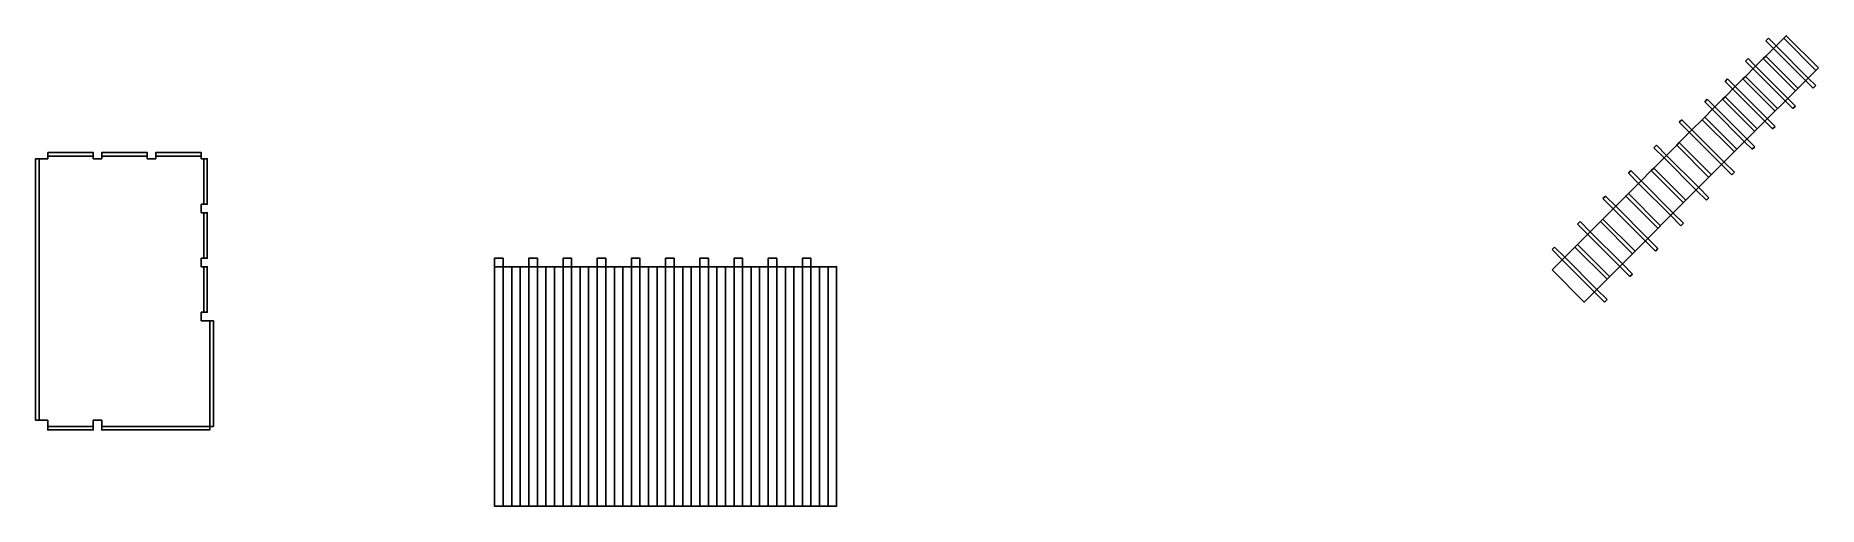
# Model space of a CAD drawing. Header units: millimetres. Extents: x -5891 to -2920, y 16 to 801.
import ezdxf

# ---------------------------------------------------------------- set-up
doc = ezdxf.new("R2010")
doc.units = ezdxf.units.MM
doc.header["$MEASUREMENT"] = 0
doc.layers.add('CORTE', color=1, linetype='Continuous')

msp = doc.modelspace()

# ---------------------------------------------------------------- linework, layer by layer
at = {"layer": 'CORTE'}
for p, q in [((-2994.5, 779.3), (-3007.2, 792)), ((-2990.3, 783.6), (-3007.2, 766.6)), ((-2990.3, 783.6), (-3003, 796.3)), ((-3028.4, 745.4), (-3041.2, 758.1)), ((-3024.2, 749.6), (-3041.2, 732.6)), ((-3024.2, 749.6), (-3036.9, 762.3)), ((-3062.4, 711.4), (-3075.1, 724.2)), ((-3058.1, 715.7), (-3075.1, 698.7)), ((-3058.1, 715.7), (-3070.9, 728.4)), ((-2928.2, 713), (-2940.9, 725.8)), ((-2924, 717.3), (-2936.7, 730)), ((-3096.3, 677.5), (-3109.1, 690.2)), ((-3092.1, 681.7), (-3104.8, 694.5)), ((-2962.2, 679.1), (-2974.9, 691.8)), ((-2957.9, 683.3), (-2970.6, 696.1)), ((-3134.5, 639.3), (-3151.5, 656.3)), ((-3130.3, 643.6), (-3147.2, 660.5)), ((-2996.1, 645.1), (-3008.8, 657.9)), ((-2991.9, 649.4), (-3004.6, 662.1)), ((-3130.3, 643.6), (-3151.5, 622.3)), ((-3030, 611.2), (-3042.8, 623.9)), ((-3025.8, 615.4), (-3038.5, 628.2)), ((-5870.5, 605.7), (-5870.5, 599.7)), ((-3176.9, 596.9), (-3193.9, 613.9)), ((-3172.7, 601.1), (-3193.9, 579.9)), ((-3172.7, 601.1), (-3189.7, 618.1)), ((-3219.4, 554.5), (-3236.3, 571.4)), ((-3215.1, 558.7), (-3232.1, 575.7)), ((-3064, 568.8), (-3081, 585.7)), ((-3059.7, 573), (-3076.7, 590)), ((-3215.1, 558.7), (-3236.3, 537.5)), ((-3106.4, 526.4), (-3123.4, 543.3)), ((-3102.2, 530.6), (-3119.1, 547.6)), ((-3261.8, 512), (-3278.8, 529)), ((-3257.5, 516.3), (-3278.8, 495.1)), ((-3257.5, 516.3), (-3274.5, 533.2)), ((-3144.6, 488.2), (-3161.6, 505.1)), ((-3304.2, 469.6), (-3321.2, 486.6)), ((-3300, 473.9), (-3316.9, 490.8)), ((-3148.8, 483.9), (-3165.8, 500.9)), ((-3342.4, 431.4), (-3359.4, 448.4)), ((-3300, 473.9), (-3321.2, 452.6)), ((-3191.3, 441.5), (-3208.2, 458.5)), ((-3187, 445.7), (-3204, 462.7)), ((-3346.6, 427.2), (-3363.6, 444.2)), ((-3342.4, 431.4), (-3363.6, 410.2)), ((-3233.7, 399.1), (-3250.7, 416)), ((-3229.4, 403.3), (-3246.4, 420.3)), ((-5097.3, 16.5), (-5097.3, 415.5)), ((-5083.1, 16.5), (-5083.1, 415.5)), ((-5040.3, 16.5), (-5040.3, 415.5)), ((-5026.1, 16.5), (-5026.1, 415.5)), ((-4983.3, 16.5), (-4983.3, 415.5)), ((-4969.1, 16.5), (-4969.1, 415.5)), ((-4926.3, 16.5), (-4926.3, 415.5)), ((-4912.1, 16.5), (-4912.1, 415.5)), ((-4869.3, 16.5), (-4869.3, 415.5)), ((-4855.1, 16.5), (-4855.1, 415.5)), ((-4812.3, 16.5), (-4812.3, 415.5)), ((-4798.1, 16.5), (-4798.1, 415.5)), ((-4755.3, 16.5), (-4755.3, 415.5)), ((-4741.1, 16.5), (-4741.1, 415.5)), ((-4698.3, 16.5), (-4698.3, 415.5)), ((-4684.1, 16.5), (-4684.1, 415.5)), ((-4641.3, 16.5), (-4641.3, 415.5)), ((-4627.1, 16.5), (-4627.1, 415.5)), ((-4584.3, 16.5), (-4584.3, 415.5)), ((-4570.1, 16.5), (-4570.1, 415.5)), ((-3276.1, 356.6), (-3293.1, 373.6)), ((-3271.9, 360.9), (-3288.8, 377.9))]:
    msp.add_line(p, q, dxfattribs=at)
for points in [[(-3003, 796.3), (-3007.2, 792)], [(-2994.5, 779.3), (-2940.9, 725.8)], [(-2977.5, 796.3), (-2990.3, 783.6)], [(-2936.7, 730), (-2990.3, 783.6)], [(-2919.7, 747), (-2973.3, 800.5), (-2977.5, 796.3), (-2924, 742.7)], [(-2924, 742.7), (-2977.5, 796.3)], [(-3109.1, 664.8), (-3055.5, 611.2), (-2919.7, 747)], [(-3036.9, 762.3), (-3041.2, 758.1)], [(-3028.4, 745.4), (-2974.9, 691.8)], [(-3011.5, 762.3), (-3024.2, 749.6)], [(-2970.6, 696.1), (-3024.2, 749.6)], [(-3007.2, 766.6), (-3011.5, 762.3), (-2957.9, 708.8)], [(-2957.9, 708.8), (-3011.5, 762.3)], [(-3007.2, 766.6), (-2953.7, 713)], [(-3070.9, 728.4), (-3075.1, 724.2)], [(-3045.4, 728.4), (-3058.1, 715.7)], [(-3004.6, 662.1), (-3058.1, 715.7)], [(-3041.2, 732.6), (-3045.4, 728.4), (-2991.9, 674.8)], [(-2991.9, 674.8), (-3045.4, 728.4)], [(-3041.2, 732.6), (-2987.6, 679.1)], [(-2928.2, 713), (-2924, 717.3)], [(-3104.8, 694.5), (-3109.1, 690.2)], [(-3079.4, 694.5), (-3092.1, 681.7)], [(-3075.1, 698.7), (-3079.4, 694.5), (-3025.8, 640.9)], [(-3025.8, 640.9), (-3079.4, 694.5)], [(-3075.1, 698.7), (-3021.6, 645.1)], [(-3062.4, 711.4), (-3008.8, 657.9)], [(-2962.2, 679.1), (-2957.9, 683.3)], [(-3147.2, 660.5), (-3151.5, 656.3)], [(-3059.7, 607), (-3113.3, 660.5), (-3130.3, 643.6)], [(-3092.1, 681.7), (-3113.3, 660.5), (-3059.7, 607)], [(-3096.3, 677.5), (-3042.8, 623.9)], [(-3038.5, 628.2), (-3092.1, 681.7)], [(-3134.5, 639.3), (-3081, 585.7)], [(-3076.7, 590), (-3130.3, 643.6)], [(-2996.1, 645.1), (-2991.9, 649.4)], [(-5600.5, 149.7), (-5594.5, 149.7), (-5594.5, 325.5), (-5614.7, 325.5), (-5614.7, 339.8), (-5604.6, 339.8), (-5604.6, 415.5), (-5614.7, 415.5), (-5614.7, 429.8), (-5604.6, 429.8), (-5604.6, 505.5), (-5614.7, 505.5), (-5614.7, 519.8), (-5604.6, 519.8), (-5604.6, 595.5), (-5614.7, 595.5), (-5614.7, 599.7), (-5690.5, 599.7), (-5690.5, 595.5), (-5704.7, 595.5), (-5704.7, 599.7), (-5780.5, 599.7), (-5780.5, 595.5), (-5794.7, 595.5), (-5794.7, 599.7), (-5870.5, 599.7), (-5870.5, 595.5), (-5890.7, 595.5), (-5890.7, 159.8)], [(-5884.7, 595.5), (-5884.7, 159.8)], [(-5794.7, 599.7), (-5794.7, 605.7), (-5870.5, 605.7)], [(-5704.7, 599.7), (-5704.7, 605.7), (-5780.5, 605.7), (-5780.5, 599.7)], [(-5614.7, 599.7), (-5614.7, 605.7), (-5690.5, 605.7), (-5690.5, 599.7)], [(-5610.6, 519.8), (-5610.6, 595.5)], [(-3363.6, 410.2), (-3310.1, 356.6), (-3055.5, 611.2)], [(-3189.7, 618.1), (-3193.9, 613.9)], [(-3176.9, 596.9), (-3123.4, 543.3)], [(-3102.2, 564.5), (-3155.7, 618.1), (-3172.7, 601.1)], [(-3119.1, 547.6), (-3172.7, 601.1)], [(-3151.5, 622.3), (-3155.7, 618.1), (-3102.2, 564.5)], [(-3151.5, 622.3), (-3097.9, 568.8)], [(-3030, 611.2), (-3025.8, 615.4)], [(-3232.1, 575.7), (-3236.3, 571.4)], [(-3144.6, 522.1), (-3198.2, 575.7), (-3215.1, 558.7)], [(-3193.9, 579.9), (-3198.2, 575.7), (-3144.6, 522.1)], [(-3193.9, 579.9), (-3140.3, 526.4)], [(-3064, 568.8), (-3059.7, 573)], [(-3236.3, 537.5), (-3240.6, 533.2), (-3187, 479.7)], [(-3236.3, 537.5), (-3182.8, 483.9)], [(-3219.4, 554.5), (-3165.8, 500.9)], [(-3161.6, 505.1), (-3215.1, 558.7)], [(-5610.6, 429.8), (-5610.6, 505.5)], [(-3274.5, 533.2), (-3278.8, 529)], [(-3261.8, 512), (-3208.2, 458.5)], [(-3187, 479.7), (-3240.6, 533.2), (-3257.5, 516.3)], [(-3204, 462.7), (-3257.5, 516.3)], [(-3106.4, 526.4), (-3102.2, 530.6)], [(-3316.9, 490.8), (-3321.2, 486.6)], [(-3229.4, 437.3), (-3283, 490.8), (-3300, 473.9)], [(-3278.8, 495.1), (-3283, 490.8), (-3229.4, 437.3)], [(-3278.8, 495.1), (-3225.2, 441.5)], [(-3148.8, 483.9), (-3144.6, 488.2)], [(-3359.4, 448.4), (-3363.6, 444.2)], [(-3271.9, 394.8), (-3325.4, 448.4), (-3342.4, 431.4)], [(-3321.2, 452.6), (-3325.4, 448.4), (-3271.9, 394.8)], [(-3321.2, 452.6), (-3267.6, 399.1)], [(-3304.2, 469.6), (-3250.7, 416)], [(-3246.4, 420.3), (-3300, 473.9)], [(-3191.3, 441.5), (-3187, 445.7)], [(-5111.6, 16.5), (-5111.6, 429.7), (-5125.8, 429.7), (-5125.8, 16.5), (-4555.8, 16.5), (-4555.8, 415.5), (-5125.8, 415.5)], [(-5054.6, 16.5), (-5054.6, 429.7), (-5068.8, 429.7), (-5068.8, 16.5)], [(-4997.6, 16.5), (-4997.6, 429.7), (-5011.8, 429.7), (-5011.8, 16.5)], [(-4940.6, 16.5), (-4940.6, 429.7), (-4954.8, 429.7), (-4954.8, 16.5)], [(-4883.6, 16.5), (-4883.6, 429.7), (-4897.8, 429.7), (-4897.8, 16.5)], [(-4826.6, 16.5), (-4826.6, 429.7), (-4840.8, 429.7), (-4840.8, 16.5)], [(-4769.6, 16.5), (-4769.6, 429.7), (-4783.8, 429.7), (-4783.8, 16.5)], [(-4712.6, 16.5), (-4712.6, 429.7), (-4726.8, 429.7), (-4726.8, 16.5)], [(-4655.6, 16.5), (-4655.6, 429.7), (-4669.8, 429.7), (-4669.8, 16.5)], [(-4598.6, 16.5), (-4598.6, 429.7), (-4612.8, 429.7), (-4612.8, 16.5)], [(-3346.6, 427.2), (-3293.1, 373.6)], [(-3288.8, 377.9), (-3342.4, 431.4)], [(-5610.6, 339.8), (-5610.6, 415.5)], [(-3233.7, 399.1), (-3229.4, 403.3)], [(-3276.1, 356.6), (-3271.9, 360.9)], [(-5890.7, 159.8), (-5870.5, 159.8), (-5870.5, 149.7), (-5794.7, 149.7), (-5794.7, 159.8), (-5780.5, 159.8), (-5780.5, 149.7), (-5600.5, 149.7), (-5600.5, 325.5)], [(-5870.5, 149.7), (-5870.5, 143.7), (-5794.7, 143.7), (-5794.7, 149.7)], [(-5780.5, 149.7), (-5780.5, 143.7), (-5600.5, 143.7), (-5600.5, 149.7)]]:
    msp.add_lwpolyline(points, dxfattribs=at)

doc.saveas('drawing.dxf')
